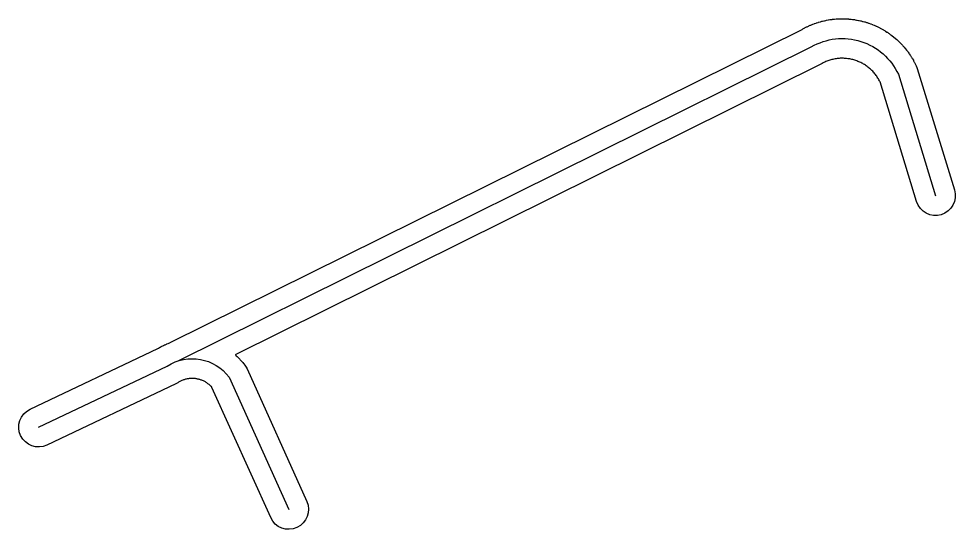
# Model space of a CAD drawing. Header units: inches. Extents: x 87993 to 113012, y 435073 to 454214.
# Drawn here: x 94670.8 to 94860.3, y 439948.1 to 440051.4 of the extents above; entities that cross this region are included whole.
import ezdxf

# ---------------------------------------------------------------- set-up
doc = ezdxf.new("R2010")
doc.units = ezdxf.units.IN
doc.header["$MEASUREMENT"] = 0
doc.layers.add('As_waterkering_PLSA', color=7, linetype='Continuous', true_color=0x58e833)
doc.layers.add('Kernzone_PLSA', color=7, linetype='Continuous', true_color=0x4ce81c)

msp = doc.modelspace()

# ---------------------------------------------------------------- linework, layer by layer
at = {"layer": 'As_waterkering_PLSA'}
for points in [[(94703.04, 439982.18), (94831.15, 440045.68, -0.440339), (94848.77, 440040.13), (94856.28, 440015.57)], [(94674.81, 439968.77), (94700.86, 439981.14, -0.393656), (94713.37, 439978.89), (94725.44, 439952.13)]]:
    msp.add_lwpolyline(points, format="xyb", dxfattribs=at)
at = {"layer": 'Kernzone_PLSA'}
msp.add_lwpolyline([(94851.43, 440043.6), (94851.59, 440043.33), (94851.64, 440043.24), (94851.8, 440042.97), (94851.85, 440042.88), (94852, 440042.6), (94852.05, 440042.52), (94852.19, 440042.23), (94852.24, 440042.14), (94852.37, 440041.86), (94852.53, 440041.5), (94852.59, 440041.3), (94860.11, 440016.74, -1), (94852.46, 440014.4), (94845.07, 440038.59), (94845.03, 440038.67), (94844.95, 440038.82), (94844.85, 440039.01), (94844.74, 440039.2), (94844.63, 440039.38), (94844.51, 440039.56), (94844.39, 440039.74), (94844.27, 440039.91), (94844.14, 440040.08), (94844, 440040.25), (94843.87, 440040.41), (94843.72, 440040.57), (94843.58, 440040.73), (94843.43, 440040.88), (94843.27, 440041.03), (94843.12, 440041.18), (94842.96, 440041.32), (94842.79, 440041.46), (94842.62, 440041.59), (94842.45, 440041.72), (94842.28, 440041.84), (94842.1, 440041.96), (94841.92, 440042.08), (94841.73, 440042.19), (94841.55, 440042.29), (94841.36, 440042.4), (94841.17, 440042.49), (94840.98, 440042.58), (94840.78, 440042.67), (94840.58, 440042.75), (94840.38, 440042.83), (94840.18, 440042.9), (94839.98, 440042.97), (94839.78, 440043.03), (94839.57, 440043.09), (94839.36, 440043.14), (94839.15, 440043.19), (94838.94, 440043.23), (94838.73, 440043.26), (94838.52, 440043.29), (94838.3, 440043.32), (94838.09, 440043.34), (94837.87, 440043.35), (94837.66, 440043.36), (94837.45, 440043.36), (94837.23, 440043.36), (94837.02, 440043.36), (94836.81, 440043.34), (94836.59, 440043.32), (94836.38, 440043.3), (94836.17, 440043.27), (94835.96, 440043.24), (94835.74, 440043.2), (94835.53, 440043.15), (94835.33, 440043.11), (94835.12, 440043.05), (94834.91, 440042.99), (94834.71, 440042.92), (94834.51, 440042.85), (94834.31, 440042.78), (94834.11, 440042.7), (94833.91, 440042.61), (94833.72, 440042.52), (94833.53, 440042.43), (94833.34, 440042.33), (94833.11, 440042.2), (94832.92, 440042.1), (94714.57, 439983.43), (94714.71, 439983.3), (94714.8, 439983.23), (94715, 439983.05), (94715.08, 439982.97), (94715.28, 439982.78), (94715.36, 439982.7), (94715.55, 439982.51), (94715.63, 439982.42), (94715.81, 439982.22), (94715.88, 439982.14), (94716.06, 439981.93), (94716.12, 439981.87), (94716.31, 439981.64), (94716.38, 439981.55), (94716.54, 439981.33), (94716.84, 439980.89), (94717.02, 439980.54), (94729.09, 439953.77, -0.999965), (94721.79, 439950.48), (94709.91, 439976.82), (94709.78, 439976.97), (94709.67, 439977.07), (94709.56, 439977.18), (94709.45, 439977.28), (94709.33, 439977.39), (94709.21, 439977.48), (94709.09, 439977.57), (94708.96, 439977.67), (94708.84, 439977.75), (94708.71, 439977.83), (94708.58, 439977.91), (94708.44, 439977.99), (94708.31, 439978.06), (94708.17, 439978.13), (94708.02, 439978.19), (94707.89, 439978.25), (94707.74, 439978.3), (94707.59, 439978.35), (94707.45, 439978.4), (94707.3, 439978.44), (94707.15, 439978.48), (94707, 439978.51), (94706.85, 439978.54), (94706.7, 439978.57), (94706.55, 439978.59), (94706.4, 439978.61), (94706.24, 439978.62), (94706.09, 439978.62), (94705.94, 439978.63), (94705.78, 439978.63), (94705.63, 439978.62), (94705.48, 439978.61), (94705.32, 439978.6), (94705.17, 439978.58), (94705.02, 439978.55), (94704.87, 439978.53), (94704.72, 439978.49), (94704.57, 439978.46), (94704.42, 439978.42), (94704.27, 439978.37), (94704.13, 439978.32), (94703.98, 439978.27), (94703.84, 439978.21), (94703.7, 439978.15), (94703.56, 439978.08), (94703.43, 439978.01), (94703.29, 439977.94), (94703.16, 439977.86), (94702.98, 439977.75), (94702.86, 439977.68), (94702.58, 439977.53), (94676.53, 439965.16, -0.999992), (94673.1, 439972.39), (94698.96, 439984.67), (94699.07, 439984.74), (94699.31, 439984.88), (94699.41, 439984.93), (94699.64, 439985.06), (94699.74, 439985.12), (94699.98, 439985.24), (94700.09, 439985.29), (94700.33, 439985.4), (94700.44, 439985.45), (94700.68, 439985.56), (94700.79, 439985.6), (94701.04, 439985.71), (94701.15, 439985.75), (94701.41, 439985.85), (94701.48, 439985.87), (94829.28, 440049.22), (94829.46, 440049.33), (94829.55, 440049.37), (94829.83, 440049.52), (94829.92, 440049.57), (94830.2, 440049.71), (94830.29, 440049.75), (94830.58, 440049.88), (94830.67, 440049.93), (94830.96, 440050.05), (94831.05, 440050.09), (94831.34, 440050.21), (94831.44, 440050.25), (94831.75, 440050.36), (94831.82, 440050.39), (94832.12, 440050.49), (94832.22, 440050.53), (94832.52, 440050.62), (94832.61, 440050.65), (94832.92, 440050.74), (94833.01, 440050.77), (94833.32, 440050.85), (94833.41, 440050.87), (94833.72, 440050.95), (94833.82, 440050.97), (94834.13, 440051.03), (94834.22, 440051.05), (94834.55, 440051.12), (94834.63, 440051.13), (94834.94, 440051.18), (94835.04, 440051.19), (94835.36, 440051.24), (94835.46, 440051.25), (94835.77, 440051.28), (94835.87, 440051.29), (94836.18, 440051.32), (94836.28, 440051.33), (94836.6, 440051.34), (94836.7, 440051.35), (94837.01, 440051.36), (94837.11, 440051.36), (94837.44, 440051.36), (94837.53, 440051.36), (94837.84, 440051.36), (94837.94, 440051.36), (94838.26, 440051.34), (94838.36, 440051.34), (94838.67, 440051.32), (94838.77, 440051.31), (94839.09, 440051.28), (94839.19, 440051.27), (94839.5, 440051.23), (94839.6, 440051.22), (94839.91, 440051.18), (94840.01, 440051.16), (94840.33, 440051.1), (94840.42, 440051.09), (94840.73, 440051.03), (94840.83, 440051.01), (94841.13, 440050.94), (94841.23, 440050.92), (94841.54, 440050.84), (94841.63, 440050.82), (94841.94, 440050.73), (94842.03, 440050.71), (94842.34, 440050.61), (94842.43, 440050.58), (94842.73, 440050.49), (94842.83, 440050.45), (94843.13, 440050.34), (94843.22, 440050.31), (94843.51, 440050.2), (94843.6, 440050.16), (94843.89, 440050.04), (94843.99, 440050), (94844.27, 440049.87), (94844.37, 440049.83), (94844.65, 440049.7), (94844.74, 440049.65), (94845.02, 440049.51), (94845.11, 440049.46), (94845.39, 440049.31), (94845.48, 440049.27), (94845.76, 440049.1), (94845.84, 440049.06), (94846.11, 440048.89), (94846.19, 440048.84), (94846.46, 440048.67), (94846.54, 440048.62), (94846.8, 440048.44), (94846.88, 440048.38), (94847.14, 440048.2), (94847.22, 440048.14), (94847.47, 440047.95), (94847.55, 440047.89), (94847.8, 440047.69), (94847.88, 440047.63), (94848.12, 440047.43), (94848.19, 440047.36), (94848.43, 440047.16), (94848.51, 440047.09), (94848.74, 440046.88), (94848.81, 440046.81), (94849.04, 440046.59), (94849.11, 440046.52), (94849.33, 440046.29), (94849.4, 440046.22), (94849.61, 440045.99), (94849.68, 440045.91), (94849.89, 440045.68), (94849.95, 440045.6), (94850.16, 440045.36), (94850.22, 440045.28), (94850.42, 440045.04), (94850.48, 440044.96), (94850.67, 440044.71), (94850.73, 440044.63), (94850.91, 440044.37), (94850.97, 440044.29), (94851.15, 440044.03), (94851.2, 440043.95), (94851.38, 440043.68)], format="xyb", close=True, dxfattribs=at)

doc.saveas('drawing.dxf')
